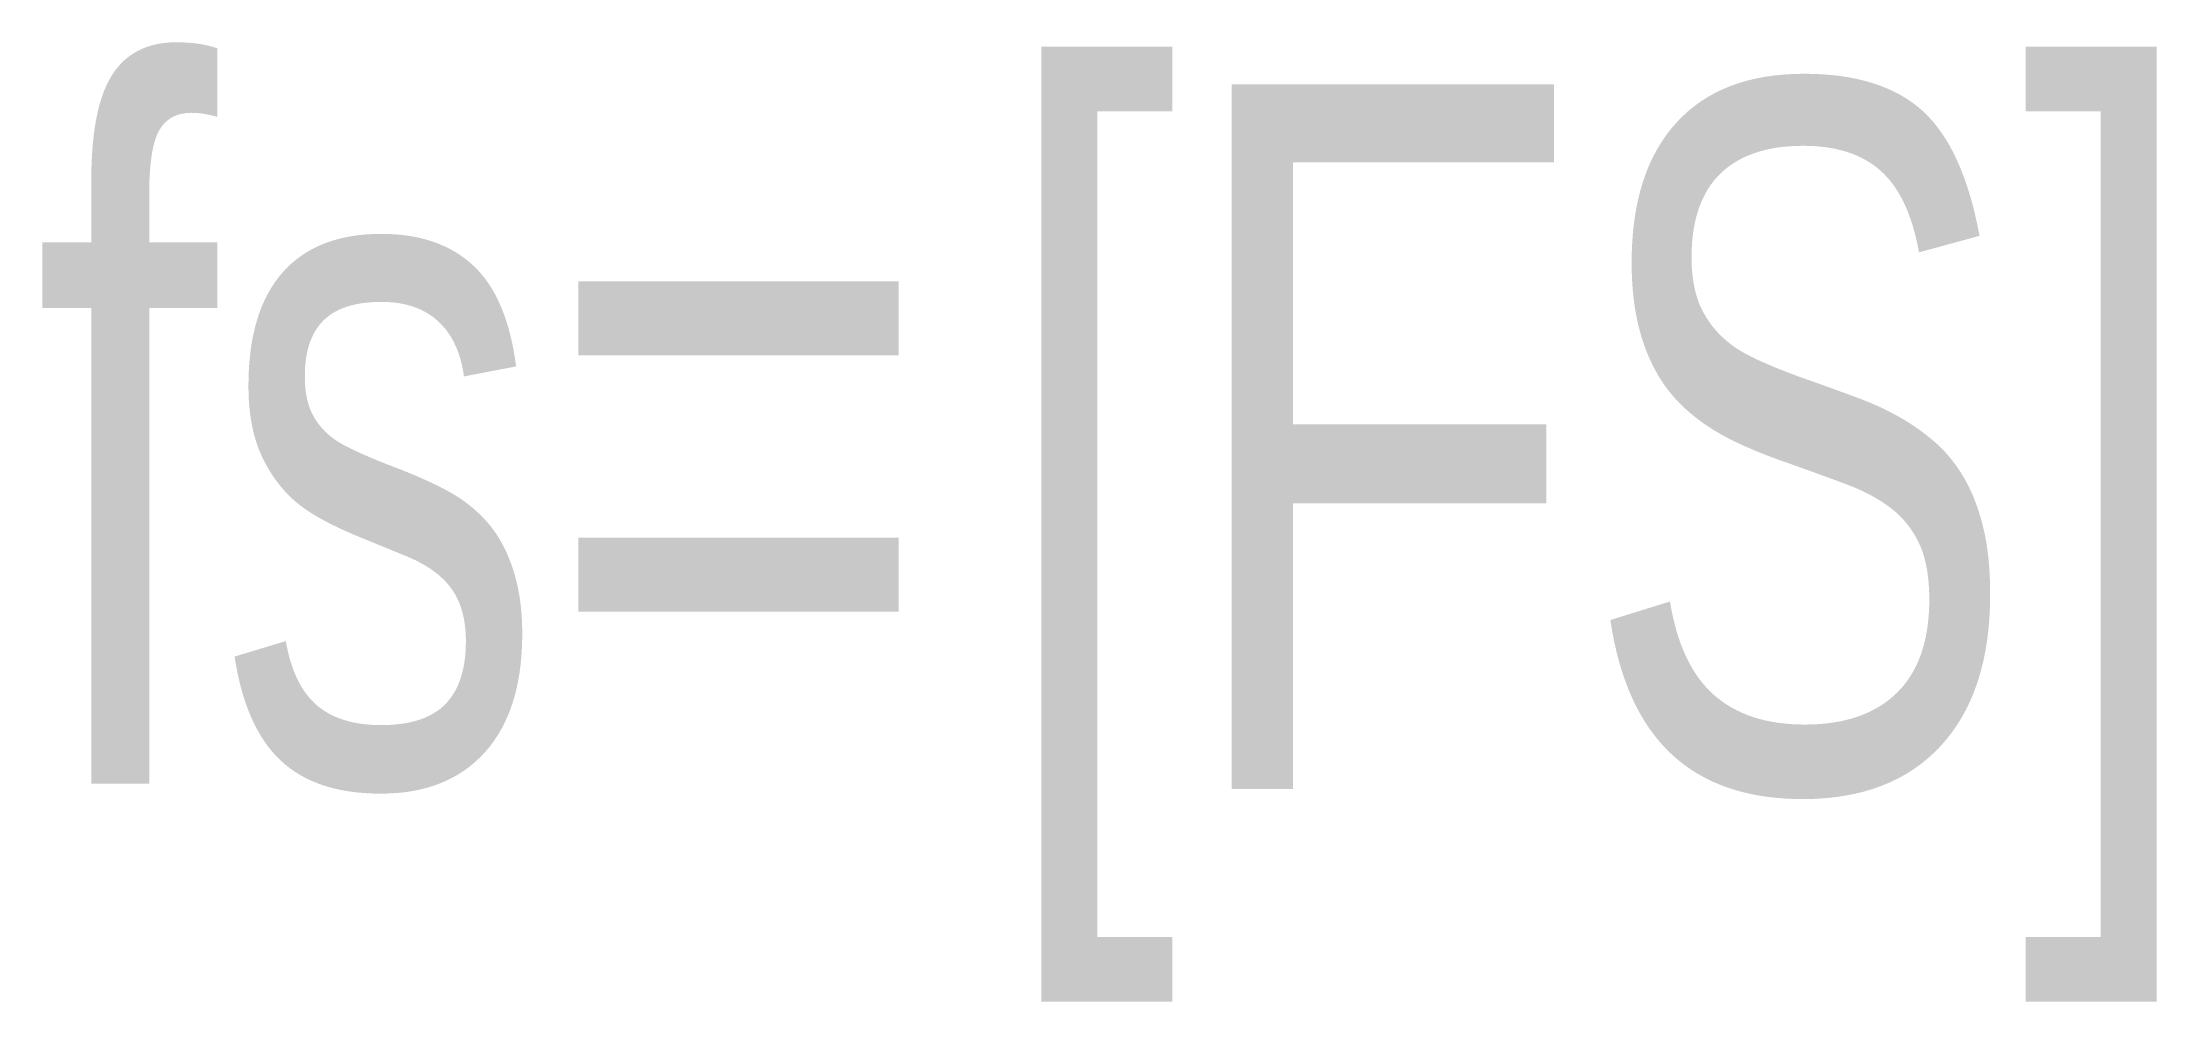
# Model space of a CAD drawing. Extents: x 0.91 to 6.91, y -0.05 to 2.67.
import ezdxf

# ---------------------------------------------------------------- set-up
doc = ezdxf.new("R2010")
doc.units = 0
doc.header["$MEASUREMENT"] = 0
doc.layers.add('GICAD_POUMIAN', color=7, linetype='CONTINUOUS')
doc.styles.add('LZ_FONTS_FS', font='hxm.ttf', dxfattribs={"width": 0.7})

msp = doc.modelspace()

# ---------------------------------------------------------------- texts
at = {"layer": 'GICAD_POUMIAN', "style": 'LZ_FONTS_FS', "width": 0.7}
for s, p in [('fs=', (0.8847, 0.5691)), ('[FS]', (3.6125, 0.5536))]:
    msp.add_text(s, height=2, dxfattribs=at).set_placement(p)

doc.saveas('drawing.dxf')
